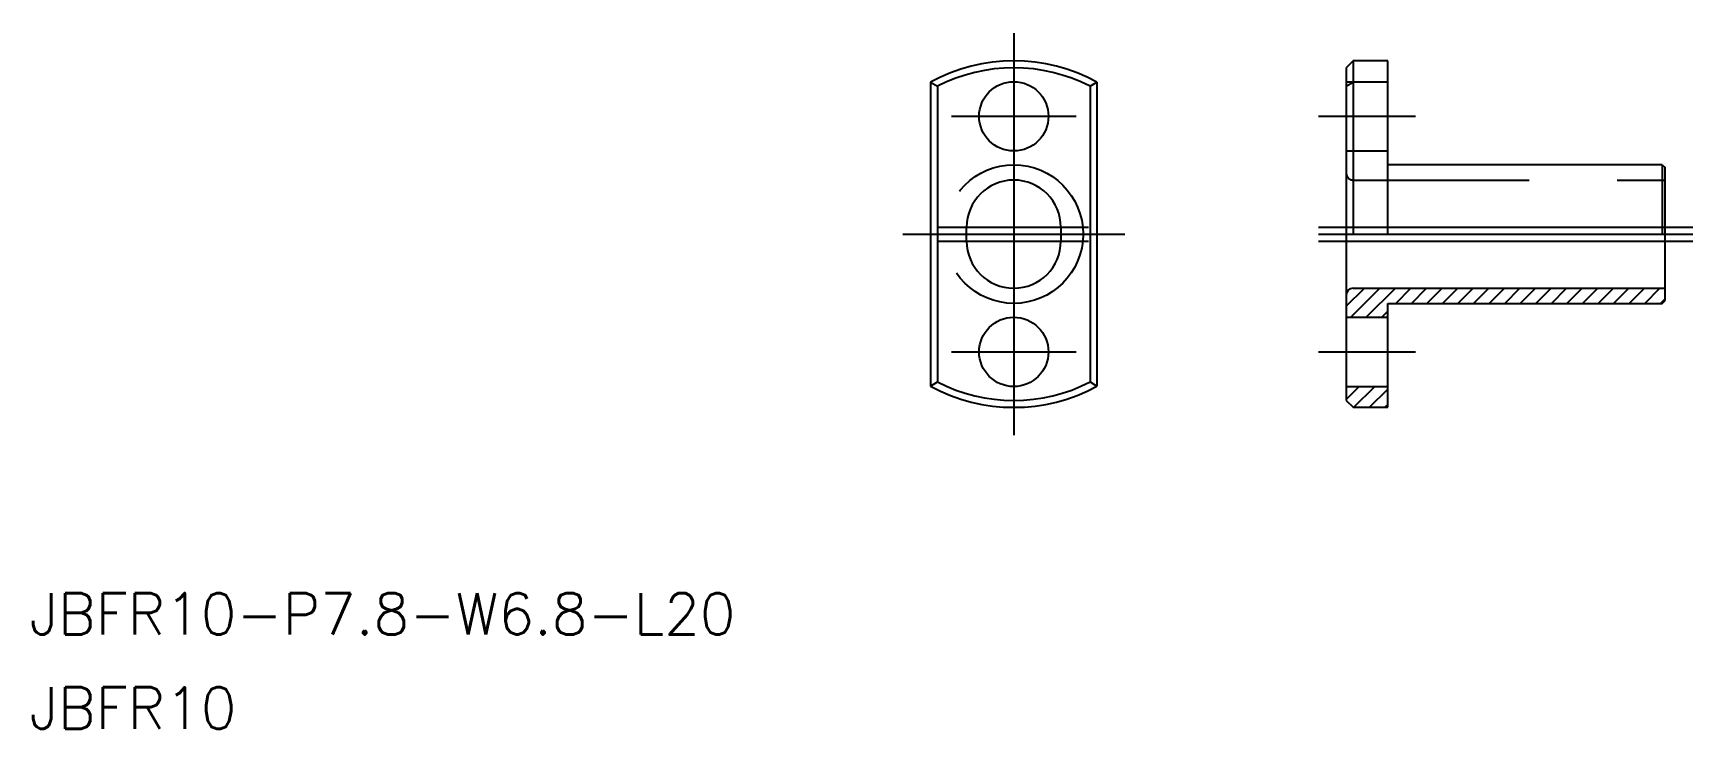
# Model space of a CAD drawing. Extents: x -71 to 49, y -36 to 15.
import ezdxf

# ---------------------------------------------------------------- set-up
doc = ezdxf.new("R2010")
doc.units = 0
doc.linetypes.add('CENTER', pattern=[50.8, 31.75, -6.35, 6.35, -6.35])
doc.linetypes.add('DASHED', pattern=[19.05, 12.7, -6.35])
doc.layers.get('0').update_dxf_attribs({"linetype": 'CONTINUOUS'})
doc.layers.add('CENTER', color=1, linetype='CENTER')
doc.styles.get("Standard").update_dxf_attribs({"font": 'txt.shx', "height": 3, "bigfont": 'bigfont.shx'})

msp = doc.modelspace()

# ---------------------------------------------------------------- linework, layer by layer
at = {"color": 7, "linetype": 'CONTINUOUS'}
for p, q in [((24.48, 12.5), (23.98, 12)), ((23.98, 12), (23.98, -12)), ((24.48, 12.5), (24.48, 0)), ((26.98, 12.5), (24.48, 12.5)), ((26.98, 0), (26.98, 12.5)), ((-6, 10.97), (-6, -10.97)), ((-6, 10.97), (-5.5, 10.67)), ((5.5, 10.67), (6, 10.97)), ((6, 10.97), (6, -10.97)), ((23.98, 10.67), (24.48, 10.97)), ((26.98, 10.97), (24.48, 10.97)), ((-5.5, 10.67), (-5.5, -10.67)), ((5.5, 10.67), (5.5, -10.67)), ((46.78, 5), (26.98, 5)), ((46.78, 5), (46.78, 0)), ((46.78, 5), (46.98, 4.8)), ((46.98, -4.8), (46.98, 4.8)), ((-3.4, -0.5), (-3.4, 0.5)), ((3.4, 0.5), (3.4, -0.5)), ((24.48, -3.9), (46.98, -3.9)), ((26.98, -5), (46.78, -5)), ((26.98, -12.5), (26.98, -5)), ((46.78, -5), (46.98, -4.8)), ((23.98, -6), (26.98, -6)), ((-6, -10.97), (-5.5, -10.67)), ((5.5, -10.67), (6, -10.97)), ((23.98, -11), (26.98, -11)), ((23.98, -12), (24.48, -12.5)), ((24.48, -12.5), (26.98, -12.5))]:
    msp.add_line(p, q, dxfattribs=at)
at = {"color": 3, "linetype": 'DASHED'}
for p, q in [((23.98, 11), (26.98, 11)), ((23.98, 6), (26.98, 6)), ((24.48, 3.9), (46.98, 3.9))]:
    msp.add_line(p, q, dxfattribs=at)
at = {"color": 3, "linetype": 'CONTINUOUS'}
for p, q in [((23.98, -5.2), (25.29, -3.9)), ((24.31, -6), (26.41, -3.9)), ((25.43, -6), (27.53, -3.9)), ((27.55, -5), (28.65, -3.9)), ((28.68, -5), (29.78, -3.9)), ((29.8, -5), (30.9, -3.9)), ((30.92, -5), (32.02, -3.9)), ((32.04, -5), (33.14, -3.9)), ((33.17, -5), (34.27, -3.9)), ((34.29, -5), (35.39, -3.9)), ((35.41, -5), (36.51, -3.9)), ((36.53, -5), (37.63, -3.9)), ((37.66, -5), (38.76, -3.9)), ((38.78, -5), (39.88, -3.9)), ((39.9, -5), (41, -3.9)), ((41.02, -5), (42.12, -3.9)), ((42.15, -5), (43.25, -3.9)), ((43.27, -5), (44.37, -3.9)), ((44.39, -5), (45.49, -3.9)), ((45.51, -5), (46.61, -3.9)), ((46.64, -5), (46.98, -4.66)), ((26.55, -6), (26.98, -5.57)), ((23.98, -11.94), (24.92, -11)), ((24.54, -12.5), (26.04, -11)), ((25.67, -12.5), (26.98, -11.18)), ((26.79, -12.5), (26.98, -12.31))]:
    msp.add_line(p, q, dxfattribs=at)
at = {"color": 7, "linetype": 'CONTINUOUS'}
for centre in [(0, 8.5), (0, -8.5)]:
    msp.add_circle(centre, 2.5, dxfattribs=at)
at = {"color": 3, "linetype": 'DASHED'}
msp.add_circle((0, 0), 5, dxfattribs=at)
at = {"color": 7, "linetype": 'CONTINUOUS'}
for centre, radius, start, end in [((0, 0), 12.5, 61.3146, 118.6854), ((0, 0), 12, 62.7204, 117.2796), ((0, 0.5), 3.4, 0, 180), ((0, -0.5), 3.4, 180, 0), ((24.48, -4.4), 0.5, 90, 180), ((0, 0), 12, 242.7204, 297.2796), ((0, 0), 12.5, 241.3146, 298.6854)]:
    msp.add_arc(centre, radius, start, end, dxfattribs=at)
at = {"color": 3, "linetype": 'DASHED'}
msp.add_arc((24.48, 4.4), 0.5, 180, 270, dxfattribs=at)
at = {"layer": 'CENTER', "color": 1, "linetype": 'CENTER'}
for p, q in [((0, 14.5), (0, -14.5)), ((-4.5, 8.5), (4.5, 8.5)), ((21.98, 8.5), (28.98, 8.5)), ((-8, 0), (8, 0)), ((-5.4, 0.5), (5.4, 0.5)), ((21.98, 0.5), (48.98, 0.5)), ((21.98, 0), (48.98, 0)), ((-5.4, -0.5), (5.4, -0.5)), ((21.98, -0.5), (48.98, -0.5)), ((-4.5, -8.5), (4.5, -8.5)), ((21.98, -8.5), (28.98, -8.5))]:
    msp.add_line(p, q, dxfattribs=at)

# ---------------------------------------------------------------- texts
at = {"color": 7, "linetype": 'CONTINUOUS'}
for s, p in [('JBFR10-P7.8-W6.8-L20', (-70.99, -28.9)), ('JBFR10', (-70.99, -35.7))]:
    msp.add_text(s, height=3, dxfattribs=at).set_placement(p)

doc.saveas('drawing.dxf')
